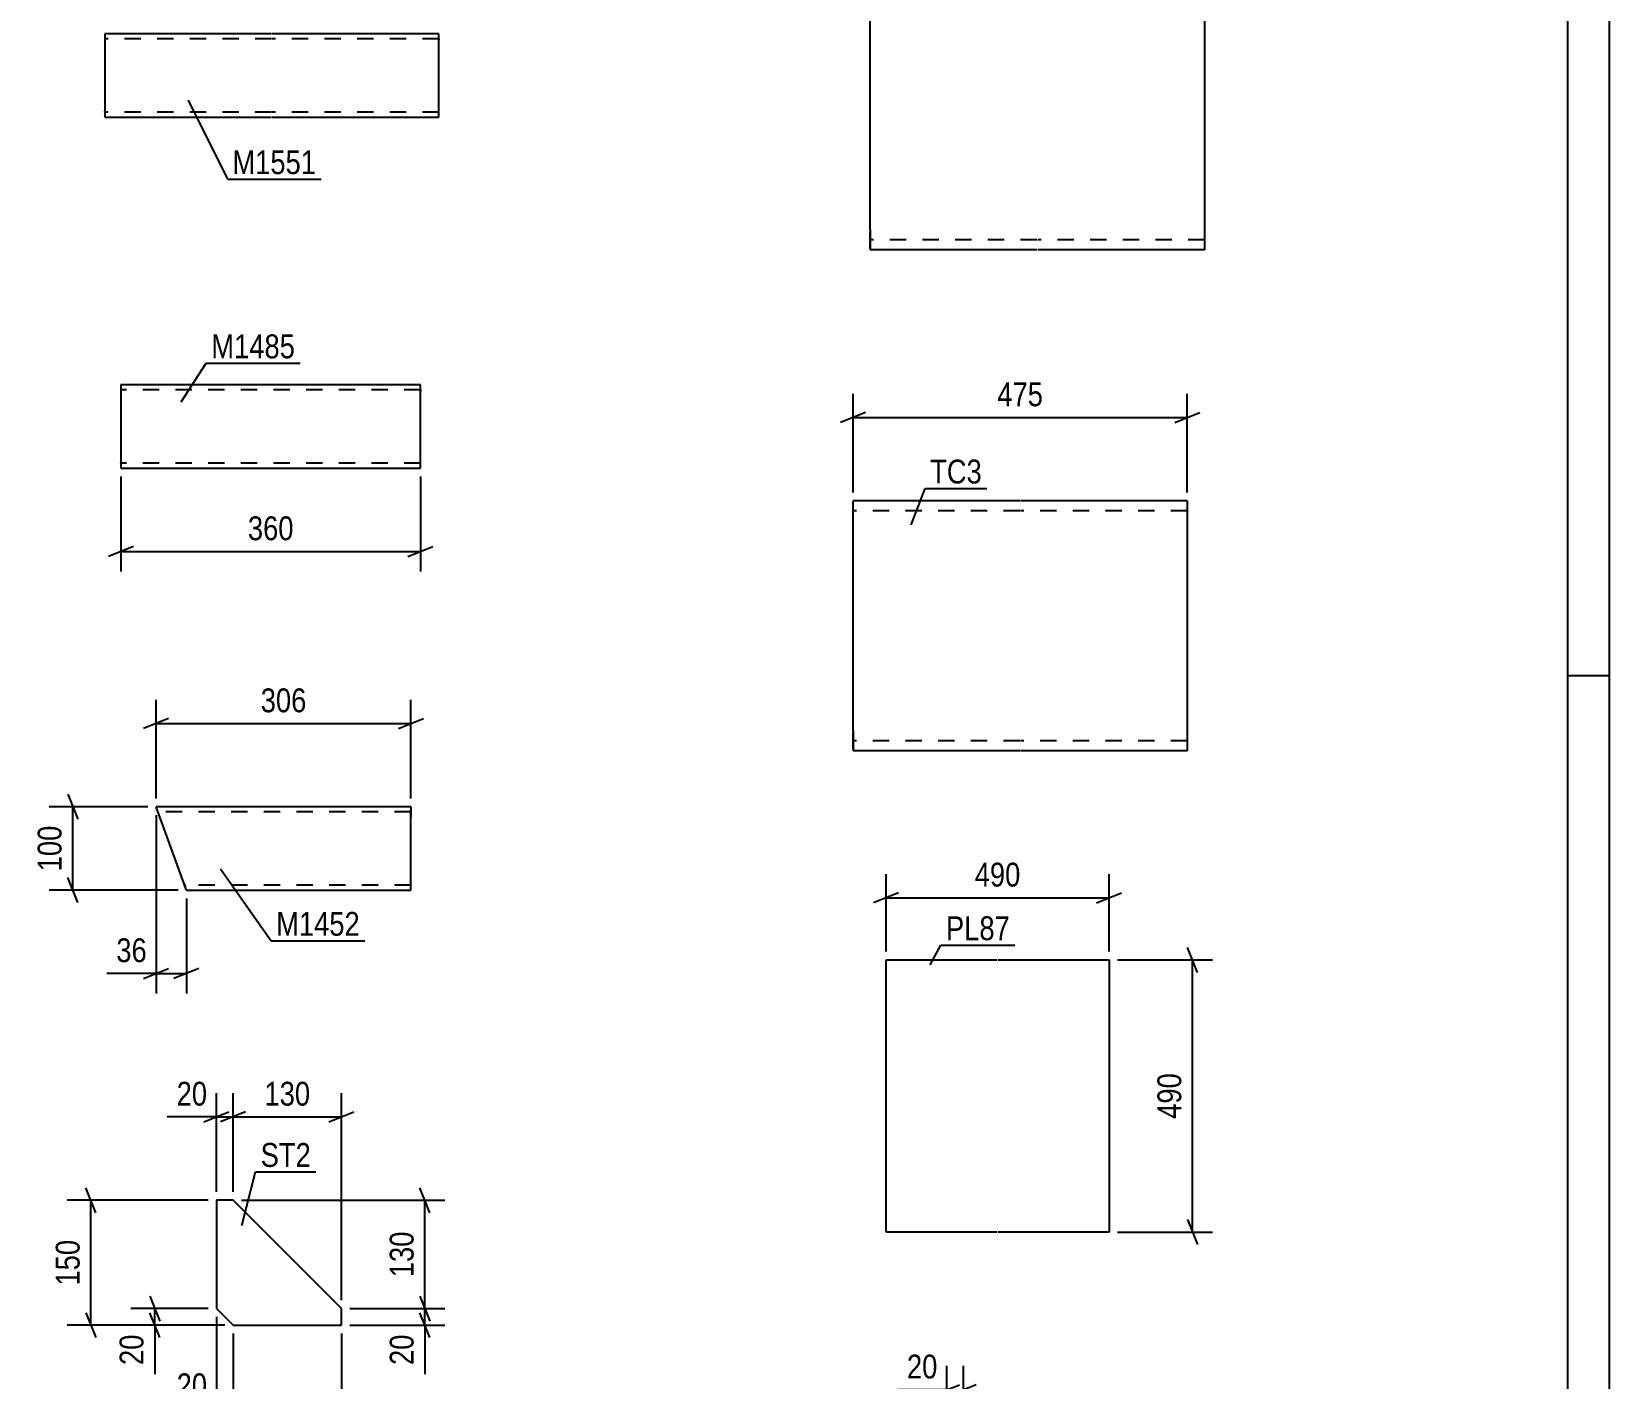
# Model space of a CAD drawing. Header units: millimetres. Extents: x 0 to 841, y 0 to 594.
# Drawn here: x 651.7 to 841, y 213.7 to 375.3 of the extents above; entities that cross this region are included whole.
import ezdxf

# ---------------------------------------------------------------- set-up
doc = ezdxf.new("R2010")
doc.units = ezdxf.units.MM
doc.linetypes.add('DXK_LINE_DOT2', pattern=[3.9198, 1.9599, -1.9599])
doc.styles.add('Arial Narrow', font='ARIALN.TTF', dxfattribs={"height": 0.2})

# ---------------------------------------------------------------- blocks, each defined once
blk = doc.blocks.new('Unknown-681621213-15216')
at = {"color": 5, "linetype": 'Continuous'}
for p, q in [((841, 0), (841, 594)), ((836, 5), (836, 589)), ((841, 298), (836, 298))]:
    blk.add_line(p, q, dxfattribs=at)
blk = doc.blocks.new('Part-681621213-30326 - 30325')
at = {"color": 2, "linetype": 'Continuous'}
for p, q in [((770.24, 319), (750.24, 319)), ((750.24, 291.4), (750.24, 319)), ((790.34, 319), (770.34, 319)), ((790.34, 319), (790.34, 289)), ((750.24, 291.4), (750.24, 289)), ((770.24, 289), (750.24, 289)), ((790.34, 289), (770.34, 289))]:
    blk.add_line(p, q, dxfattribs=at)
at = {"color": 7, "linetype": 'DXK_LINE_DOT2'}
for p, q in [((770.24, 317.8), (750.24, 317.8)), ((790.34, 317.8), (770.34, 317.8)), ((750.24, 289.18), (750.24, 291.4)), ((750.24, 290.2), (750.24, 290.29)), ((770.24, 290.2), (750.24, 290.2)), ((790.34, 290.2), (770.34, 290.2)), ((790.34, 290.2), (790.34, 290.29))]:
    blk.add_line(p, q, dxfattribs=at)
blk = doc.blocks.new('Part-681621213-30334 - 30333')
at = {"color": 2, "linetype": 'Continuous'}
for p, q in [((772.31, 379.11), (752.31, 379.11)), ((752.31, 351.51), (752.31, 379.11)), ((792.41, 379.11), (772.41, 379.11)), ((792.41, 379.11), (792.41, 349.11)), ((752.31, 351.51), (752.31, 349.11)), ((772.31, 349.11), (752.31, 349.11)), ((792.41, 349.11), (772.41, 349.11))]:
    blk.add_line(p, q, dxfattribs=at)
at = {"color": 7, "linetype": 'DXK_LINE_DOT2'}
for p, q in [((772.31, 377.91), (752.31, 377.91)), ((792.41, 377.91), (772.41, 377.91)), ((752.31, 349.29), (752.31, 351.51)), ((752.31, 350.31), (752.31, 350.4)), ((772.31, 350.31), (752.31, 350.31)), ((792.41, 350.31), (772.41, 350.31)), ((792.41, 350.31), (792.41, 350.4))]:
    blk.add_line(p, q, dxfattribs=at)
blk = doc.blocks.new('Part-681621213-30342 - 30341')
at = {"color": 2, "linetype": 'Continuous'}
for p, q in [((675.86, 235.05), (673.86, 235.05)), ((673.86, 235.05), (673.86, 222.05)), ((688.86, 222.05), (675.86, 235.05)), ((673.86, 222.05), (675.86, 220.05)), ((688.86, 220.05), (688.86, 222.05)), ((675.86, 220.05), (688.86, 220.05))]:
    blk.add_line(p, q, dxfattribs=at)
blk = doc.blocks.new('Part-681621213-30396 - 30395')
at = {"color": 2, "linetype": 'Continuous'}
for p, q in [((754.2, 231.23), (754.2, 263.9)), ((754.2, 263.9), (767.54, 263.9)), ((767.64, 263.9), (780.97, 263.9)), ((780.97, 263.9), (780.97, 231.23)), ((767.54, 231.23), (754.2, 231.23)), ((780.97, 231.23), (767.64, 231.23))]:
    blk.add_line(p, q, dxfattribs=at)
blk = doc.blocks.new('Part-681621213-43607 - 43606')
at = {"color": 2, "linetype": 'Continuous'}
for p, q in [((662.39, 332.92), (662.39, 323.01)), ((698.34, 332.92), (662.39, 332.92)), ((698.34, 324.12), (698.34, 332.92)), ((698.34, 322.92), (698.34, 324.12)), ((662.39, 323.01), (662.39, 322.92)), ((662.39, 322.92), (698.34, 322.92))]:
    blk.add_line(p, q, dxfattribs=at)
at = {"color": 7, "linetype": 'DXK_LINE_DOT2'}
for p, q in [((698.34, 332.32), (662.39, 332.32)), ((698.34, 332.32), (698.34, 332.27)), ((698.34, 332.27), (698.34, 332.32)), ((698.34, 332.18), (698.34, 332.27)), ((698.34, 332.27), (698.34, 332.18)), ((698.34, 323.56), (698.34, 323.89)), ((662.39, 323.52), (662.39, 323.56)), ((698.34, 323.52), (662.39, 323.52)), ((698.34, 323.52), (698.34, 323.56))]:
    blk.add_line(p, q, dxfattribs=at)
blk = doc.blocks.new('Part-681621213-43623 - 43622')
at = {"color": 2, "linetype": 'Continuous'}
for p, q in [((697.2, 282.27), (666.62, 282.27)), ((669.99, 273.01), (666.62, 282.27)), ((697.2, 282.27), (697.2, 282.18)), ((697.2, 282.18), (697.2, 281.07)), ((697.2, 273.47), (697.2, 281.07)), ((670.23, 272.36), (669.99, 273.01)), ((697.2, 272.27), (697.2, 273.47)), ((670.23, 272.36), (670.26, 272.27)), ((670.26, 272.27), (697.2, 272.27))]:
    blk.add_line(p, q, dxfattribs=at)
at = {"color": 7, "linetype": 'DXK_LINE_DOT2'}
for p, q in [((697.2, 281.67), (666.84, 281.67)), ((697.2, 281.07), (697.2, 281.92)), ((669.99, 273.01), (670.13, 272.62)), ((670.04, 272.87), (670.03, 272.91)), ((697.2, 272.87), (670.04, 272.87)), ((697.2, 272.87), (697.2, 273.24)), ((697.2, 272.91), (697.2, 272.87))]:
    blk.add_line(p, q, dxfattribs=at)
blk = doc.blocks.new('Part-681621213-43630 - 43629')
at = {"color": 2, "linetype": 'Continuous'}
for p, q in [((680.45, 375.07), (660.45, 375.07)), ((660.45, 375.07), (660.45, 365.16)), ((700.55, 375.07), (680.55, 375.07)), ((700.55, 366.27), (700.55, 375.07)), ((700.55, 365.07), (700.55, 366.27)), ((660.45, 365.16), (660.45, 365.07)), ((660.45, 365.07), (680.45, 365.07)), ((680.55, 365.07), (700.55, 365.07))]:
    blk.add_line(p, q, dxfattribs=at)
at = {"color": 7, "linetype": 'DXK_LINE_DOT2'}
for p, q in [((680.45, 374.47), (660.45, 374.47)), ((700.55, 374.47), (680.55, 374.47)), ((700.55, 374.42), (700.55, 374.47)), ((700.55, 374.47), (700.55, 374.42)), ((700.55, 374.33), (700.55, 374.42)), ((700.55, 374.42), (700.55, 374.33)), ((660.45, 365.67), (660.45, 365.72)), ((680.45, 365.67), (660.45, 365.67)), ((700.55, 365.67), (680.55, 365.67)), ((700.55, 365.72), (700.55, 366.04)), ((700.55, 365.67), (700.55, 365.72))]:
    blk.add_line(p, q, dxfattribs=at)
blk = doc.blocks.new('StraightDimension-681621213-30497 - 30325')
at = {"color": 7, "linetype": 'Continuous'}
for p, q in [((750.24, 320), (750.24, 331.85)), ((790.34, 320), (790.34, 331.85)), ((751.74, 329.6), (748.74, 328.4)), ((788.84, 328.4), (791.84, 329.6)), ((750.24, 329), (790.34, 329))]:
    blk.add_line(p, q, dxfattribs=at)
at = {"color": 0}
blk.add_wipeout([(773.63, 329.75), (773.63, 333.95), (766.95, 333.95), (766.95, 329.75)], dxfattribs=at)
at = {"color": 3, "style": 'Arial Narrow'}
blk.add_text('475', height=2.863, dxfattribs=at).set_placement((767.55, 330.35))
blk = doc.blocks.new('StraightDimension-681621213-30525 - 30341')
at = {"color": 7, "linetype": 'Continuous'}
for p, q in [((672.86, 235.05), (655.94, 235.05)), ((659.39, 233.55), (658.19, 236.55)), ((658.79, 220.05), (658.79, 235.05)), ((658.19, 221.55), (659.39, 218.55)), ((674.86, 220.05), (655.94, 220.05))]:
    blk.add_line(p, q, dxfattribs=at)
at = {"color": 0}
blk.add_wipeout([(658.04, 230.9), (653.84, 230.9), (653.84, 224.21), (658.04, 224.21)], dxfattribs=at)
at = {"color": 3, "style": 'Arial Narrow'}
blk.add_text('150', height=2.863, rotation=90.0002, dxfattribs=at).set_placement((657.44, 224.81))
blk = doc.blocks.new('StraightDimension-681621213-30517 - 30341')
at = {"color": 7, "linetype": 'Continuous'}
for p, q in [((665.85, 223.55), (667.05, 220.55)), ((672.86, 222.05), (663.6, 222.05)), ((667.05, 218.55), (665.85, 221.55)), ((666.45, 220.05), (666.45, 222.05)), ((674.86, 220.05), (663.6, 220.05))]:
    blk.add_line(p, q, dxfattribs=at)
at = {"color": 0}
blk.add_wipeout([(665.7, 219.53), (661.5, 219.53), (661.5, 214.67), (665.7, 214.67)], dxfattribs=at)
at = {"color": 7, "linetype": 'Continuous'}
blk.add_line((666.45, 220.05), (666.45, 214.15), dxfattribs=at)
blk.add_line((666.45, 220.05), (666.45, 214.15), dxfattribs=at)
at = {"color": 3, "style": 'Arial Narrow'}
blk.add_text('20', height=2.863, rotation=90.0002, dxfattribs=at).set_placement((665.1, 215.27))
blk = doc.blocks.new('StraightDimension-681621213-30509 - 30341')
at = {"color": 7, "linetype": 'Continuous'}
for p, q in [((673.86, 221.05), (673.86, 207.65)), ((675.86, 219.05), (675.86, 207.65)), ((672.36, 209.45), (675.36, 210.65)), ((677.36, 210.65), (674.36, 209.45)), ((673.86, 210.05), (675.86, 210.05))]:
    blk.add_line(p, q, dxfattribs=at)
at = {"color": 0}
blk.add_wipeout([(673.33, 210.8), (673.33, 215), (668.48, 215), (668.48, 210.8)], dxfattribs=at)
at = {"color": 7, "linetype": 'Continuous'}
blk.add_line((673.86, 210.05), (667.95, 210.05), dxfattribs=at)
blk.add_line((673.86, 210.05), (667.95, 210.05), dxfattribs=at)
at = {"color": 3, "style": 'Arial Narrow'}
blk.add_text('20', height=2.863, dxfattribs=at).set_placement((669.08, 211.4))
blk = doc.blocks.new('StraightDimension-681621213-31517 - 30341')
at = {"color": 7, "linetype": 'Continuous'}
for p, q in [((673.86, 236.05), (673.86, 247.9)), ((675.86, 236.05), (675.86, 247.9)), ((672.36, 244.45), (675.36, 245.65)), ((673.86, 245.05), (675.86, 245.05)), ((677.36, 245.65), (674.36, 244.45))]:
    blk.add_line(p, q, dxfattribs=at)
at = {"color": 0}
blk.add_wipeout([(673.33, 245.8), (673.33, 250), (668.48, 250), (668.48, 245.8)], dxfattribs=at)
at = {"color": 7, "linetype": 'Continuous'}
blk.add_line((673.86, 245.05), (667.95, 245.05), dxfattribs=at)
blk.add_line((673.86, 245.05), (667.95, 245.05), dxfattribs=at)
at = {"color": 3, "style": 'Arial Narrow'}
blk.add_text('20', height=2.863, dxfattribs=at).set_placement((669.08, 246.4))
blk = doc.blocks.new('StraightDimension-681621213-30521 - 30341')
at = {"color": 7, "linetype": 'Continuous'}
for p, q in [((673.86, 221.05), (673.86, 199.16)), ((688.86, 219.05), (688.86, 199.16)), ((675.36, 202.16), (672.36, 200.96)), ((673.86, 201.56), (688.86, 201.56)), ((687.36, 200.96), (690.36, 202.16))]:
    blk.add_line(p, q, dxfattribs=at)
at = {"color": 0}
blk.add_wipeout([(684.7, 202.31), (684.7, 206.51), (678.02, 206.51), (678.02, 202.31)], dxfattribs=at)
at = {"color": 3, "style": 'Arial Narrow'}
blk.add_text('150', height=2.863, dxfattribs=at).set_placement((678.62, 202.91))
blk = doc.blocks.new('StraightDimension-681621213-31516 - 30341')
at = {"color": 7, "linetype": 'Continuous'}
for p, q in [((675.86, 236.05), (675.86, 247.9)), ((688.86, 223.05), (688.86, 247.9)), ((677.36, 245.65), (674.36, 244.45)), ((675.86, 245.05), (688.86, 245.05)), ((687.36, 244.45), (690.36, 245.65))]:
    blk.add_line(p, q, dxfattribs=at)
at = {"color": 0}
blk.add_wipeout([(685.7, 245.8), (685.7, 250), (679.02, 250), (679.02, 245.8)], dxfattribs=at)
at = {"color": 3, "style": 'Arial Narrow'}
blk.add_text('130', height=2.863, dxfattribs=at).set_placement((679.62, 246.4))
blk = doc.blocks.new('StraightDimension-681621213-31546 - 30341')
at = {"color": 7, "linetype": 'Continuous'}
for p, q in [((676.86, 235.05), (701.26, 235.05)), ((699.46, 233.55), (698.26, 236.55)), ((698.86, 222.05), (698.86, 235.05)), ((698.26, 223.55), (699.46, 220.55)), ((689.86, 222.05), (701.26, 222.05))]:
    blk.add_line(p, q, dxfattribs=at)
at = {"color": 0}
blk.add_wipeout([(698.11, 231.9), (693.91, 231.9), (693.91, 225.21), (698.11, 225.21)], dxfattribs=at)
at = {"color": 3, "style": 'Arial Narrow'}
blk.add_text('130', height=2.863, rotation=90.0002, dxfattribs=at).set_placement((697.51, 225.81))
blk = doc.blocks.new('StraightDimension-681621213-31547 - 30341')
at = {"color": 7, "linetype": 'Continuous'}
for p, q in [((698.26, 223.55), (699.46, 220.55)), ((689.86, 222.05), (701.26, 222.05)), ((699.46, 218.55), (698.26, 221.55)), ((698.86, 220.05), (698.86, 222.05)), ((689.86, 220.05), (701.26, 220.05))]:
    blk.add_line(p, q, dxfattribs=at)
at = {"color": 0}
blk.add_wipeout([(698.11, 219.53), (693.91, 219.53), (693.91, 214.67), (698.11, 214.67)], dxfattribs=at)
at = {"color": 7, "linetype": 'Continuous'}
blk.add_line((698.86, 220.05), (698.86, 214.15), dxfattribs=at)
blk.add_line((698.86, 220.05), (698.86, 214.15), dxfattribs=at)
at = {"color": 3, "style": 'Arial Narrow'}
blk.add_text('20', height=2.863, rotation=90.0002, dxfattribs=at).set_placement((697.51, 215.27))
blk = doc.blocks.new('StraightDimension-681621213-30621 - 30395')
at = {"color": 7, "linetype": 'Continuous'}
for p, q in [((791.57, 262.4), (790.37, 265.4)), ((781.97, 263.9), (793.37, 263.9)), ((790.97, 231.23), (790.97, 263.9)), ((781.97, 231.23), (793.37, 231.23)), ((790.37, 232.73), (791.57, 229.73))]:
    blk.add_line(p, q, dxfattribs=at)
at = {"color": 0}
blk.add_wipeout([(790.22, 250.9), (786.02, 250.9), (786.02, 244.22), (790.22, 244.22)], dxfattribs=at)
at = {"color": 3, "style": 'Arial Narrow'}
blk.add_text('490', height=2.863, rotation=90.0002, dxfattribs=at).set_placement((789.62, 244.82))
blk = doc.blocks.new('StraightDimension-681621213-30625 - 30395')
at = {"color": 7, "linetype": 'Continuous'}
for p, q in [((754.2, 264.9), (754.2, 274.2)), ((780.97, 264.9), (780.97, 274.2)), ((755.7, 271.95), (752.7, 270.75)), ((754.2, 271.35), (780.97, 271.35)), ((779.47, 270.75), (782.47, 271.95))]:
    blk.add_line(p, q, dxfattribs=at)
at = {"color": 0}
blk.add_wipeout([(770.93, 272.1), (770.93, 276.3), (764.24, 276.3), (764.24, 272.1)], dxfattribs=at)
at = {"color": 3, "style": 'Arial Narrow'}
blk.add_text('490', height=2.863, dxfattribs=at).set_placement((764.84, 272.7))
blk = doc.blocks.new('StraightDimension-681621213-30693 - 30439')
at = {"color": 7, "linetype": 'Continuous'}
for p, q in [((761.5, 206.89), (761.5, 215.15)), ((763.5, 206.89), (763.5, 215.15)), ((760, 211.7), (763, 212.9)), ((761.5, 212.3), (763.5, 212.3)), ((765, 212.9), (762, 211.7))]:
    blk.add_line(p, q, dxfattribs=at)
at = {"color": 0}
blk.add_wipeout([(760.97, 213.05), (760.97, 217.25), (756.11, 217.25), (756.11, 213.05)], dxfattribs=at)
at = {"color": 7, "linetype": 'Continuous'}
blk.add_line((761.5, 212.3), (755.59, 212.3), dxfattribs=at)
blk.add_line((761.5, 212.3), (755.59, 212.3), dxfattribs=at)
at = {"color": 3, "style": 'Arial Narrow'}
blk.add_text('20', height=2.863, dxfattribs=at).set_placement((756.71, 213.65))
blk = doc.blocks.new('StraightDimension-681621213-43701 - 43606')
at = {"color": 7, "linetype": 'Continuous'}
for p, q in [((662.39, 321.92), (662.39, 310.52)), ((698.34, 321.92), (698.34, 310.52)), ((663.89, 313.52), (660.89, 312.32)), ((662.39, 312.92), (698.34, 312.92)), ((696.84, 312.32), (699.84, 313.52))]:
    blk.add_line(p, q, dxfattribs=at)
at = {"color": 0}
blk.add_wipeout([(683.71, 313.67), (683.71, 317.87), (677.03, 317.87), (677.03, 313.67)], dxfattribs=at)
at = {"color": 3, "style": 'Arial Narrow'}
blk.add_text('360', height=2.863, dxfattribs=at).set_placement((677.63, 314.27))
blk = doc.blocks.new('StraightDimension-681621213-43745 - 43622')
at = {"color": 7, "linetype": 'Continuous'}
for p, q in [((665.62, 282.27), (653.77, 282.27)), ((656.02, 283.77), (657.22, 280.77)), ((656.62, 272.27), (656.62, 282.27)), ((657.22, 270.77), (656.02, 273.77)), ((669.26, 272.27), (653.77, 272.27))]:
    blk.add_line(p, q, dxfattribs=at)
at = {"color": 0}
blk.add_wipeout([(655.87, 280.61), (651.67, 280.61), (651.67, 273.93), (655.87, 273.93)], dxfattribs=at)
at = {"color": 3, "style": 'Arial Narrow'}
blk.add_text('100', height=2.863, rotation=90.0002, dxfattribs=at).set_placement((655.27, 274.53))
blk = doc.blocks.new('StraightDimension-681621213-43751 - 43622')
at = {"color": 7, "linetype": 'Continuous'}
for p, q in [((666.62, 283.27), (666.62, 295.12)), ((697.2, 283.27), (697.2, 295.12)), ((668.12, 292.87), (665.12, 291.67)), ((666.62, 292.27), (697.2, 292.27)), ((695.7, 291.67), (698.7, 292.87))]:
    blk.add_line(p, q, dxfattribs=at)
at = {"color": 0}
blk.add_wipeout([(685.25, 293.02), (685.25, 297.22), (678.57, 297.22), (678.57, 293.02)], dxfattribs=at)
at = {"color": 3, "style": 'Arial Narrow'}
blk.add_text('306', height=2.863, dxfattribs=at).set_placement((679.17, 293.62))
blk = doc.blocks.new('StraightDimension-681621213-43741 - 43622')
at = {"color": 7, "linetype": 'Continuous'}
for p, q in [((666.62, 281.27), (666.62, 259.87)), ((670.26, 271.27), (670.26, 259.87)), ((665.12, 261.67), (668.12, 262.87)), ((666.62, 262.27), (670.26, 262.27)), ((671.76, 262.87), (668.76, 261.67))]:
    blk.add_line(p, q, dxfattribs=at)
at = {"color": 0}
blk.add_wipeout([(666.1, 263.02), (666.1, 267.22), (661.24, 267.22), (661.24, 263.02)], dxfattribs=at)
at = {"color": 7, "linetype": 'Continuous'}
blk.add_line((666.62, 262.27), (660.72, 262.27), dxfattribs=at)
blk.add_line((666.62, 262.27), (660.72, 262.27), dxfattribs=at)
at = {"color": 3, "style": 'Arial Narrow'}
blk.add_text('36', height=2.863, dxfattribs=at).set_placement((661.84, 263.62))
blk = doc.blocks.new('Mark-681621213-30796 - 30325')
at = {"color": 0}
blk.add_wipeout([(765.7, 321.08), (765.7, 324.08), (759.49, 324.08), (759.49, 321.08)], dxfattribs=at)
blk.add_wipeout([(765.7, 321.08), (765.7, 324.08), (759.49, 324.08), (759.49, 321.08)], dxfattribs=at)
at = {"color": 30, "linetype": 'Continuous'}
for p, q in [((757.23, 316.11), (758.89, 320.48)), ((758.89, 320.48), (766.3, 320.48))]:
    blk.add_line(p, q, dxfattribs=at)
at = {"color": 3, "style": 'Arial Narrow'}
blk.add_text('TC3', height=2.863, dxfattribs=at).set_placement((759.49, 321.08))
blk = doc.blocks.new('Mark-681621213-30802 - 30341')
at = {"color": 0}
blk.add_wipeout([(685.19, 239.05), (685.19, 242.05), (679.16, 242.05), (679.16, 239.05)], dxfattribs=at)
blk.add_wipeout([(685.19, 239.05), (685.19, 242.05), (679.16, 242.05), (679.16, 239.05)], dxfattribs=at)
at = {"color": 30, "linetype": 'Continuous'}
for p, q in [((676.89, 232.03), (678.56, 238.45)), ((678.56, 238.45), (685.79, 238.45))]:
    blk.add_line(p, q, dxfattribs=at)
at = {"color": 3, "style": 'Arial Narrow'}
blk.add_text('ST2', height=2.863, dxfattribs=at).set_placement((679.16, 239.05))
blk = doc.blocks.new('Mark-681621213-30816 - 30395')
at = {"color": 0}
blk.add_wipeout([(769.07, 266.26), (769.07, 269.26), (761.39, 269.26), (761.39, 266.26)], dxfattribs=at)
blk.add_wipeout([(769.07, 266.26), (769.07, 269.26), (761.39, 269.26), (761.39, 266.26)], dxfattribs=at)
at = {"color": 30, "linetype": 'Continuous'}
for p, q in [((759.51, 263.3), (760.79, 265.66)), ((760.79, 265.66), (769.67, 265.66))]:
    blk.add_line(p, q, dxfattribs=at)
at = {"color": 3, "style": 'Arial Narrow'}
blk.add_text('PL87', height=2.863, dxfattribs=at).set_placement((761.39, 266.26))
blk = doc.blocks.new('Mark-681621213-43781 - 43606')
at = {"color": 0}
blk.add_wipeout([(683.3, 336.11), (683.3, 339.11), (673.24, 339.11), (673.24, 336.11)], dxfattribs=at)
blk.add_wipeout([(683.3, 336.11), (683.3, 339.11), (673.24, 339.11), (673.24, 336.11)], dxfattribs=at)
at = {"color": 30, "linetype": 'Continuous'}
for p, q in [((669.61, 330.89), (672.64, 335.51)), ((672.64, 335.51), (683.9, 335.51))]:
    blk.add_line(p, q, dxfattribs=at)
at = {"color": 3, "style": 'Arial Narrow'}
blk.add_text('M1485', height=2.863, dxfattribs=at).set_placement((673.24, 336.11))
blk = doc.blocks.new('Mark-681621213-43789 - 43622')
at = {"color": 0}
blk.add_wipeout([(691.08, 266.79), (691.08, 269.79), (681.02, 269.79), (681.02, 266.79)], dxfattribs=at)
blk.add_wipeout([(691.08, 266.79), (691.08, 269.79), (681.02, 269.79), (681.02, 266.79)], dxfattribs=at)
at = {"color": 30, "linetype": 'Continuous'}
for p, q in [((674.36, 274.82), (680.42, 266.19)), ((680.42, 266.19), (691.68, 266.19))]:
    blk.add_line(p, q, dxfattribs=at)
at = {"color": 3, "style": 'Arial Narrow'}
blk.add_text('M1452', height=2.863, dxfattribs=at).set_placement((681.02, 266.79))
blk = doc.blocks.new('Mark-681621213-43792 - 43629')
at = {"color": 0}
blk.add_wipeout([(685.82, 358.21), (685.82, 361.21), (675.77, 361.21), (675.77, 358.21)], dxfattribs=at)
blk.add_wipeout([(685.82, 358.21), (685.82, 361.21), (675.77, 361.21), (675.77, 358.21)], dxfattribs=at)
at = {"color": 30, "linetype": 'Continuous'}
for p, q in [((670.47, 367.1), (675.17, 357.61)), ((675.17, 357.61), (686.42, 357.61))]:
    blk.add_line(p, q, dxfattribs=at)
at = {"color": 3, "style": 'Arial Narrow'}
blk.add_text('M1551', height=2.863, dxfattribs=at).set_placement((675.77, 358.21))

msp = doc.modelspace()

# ---------------------------------------------------------------- block references
for name in ['Unknown-681621213-15216', 'Part-681621213-30334 - 30333', 'Part-681621213-43630 - 43629', 'Part-681621213-43607 - 43606', 'Part-681621213-30326 - 30325', 'Part-681621213-43623 - 43622', 'Part-681621213-30396 - 30395', 'Part-681621213-30342 - 30341']:
    msp.add_blockref(name, (0, 0))

# ---------------------------------------------------------------- next in the draw order: block references
for name in ['Mark-681621213-43792 - 43629', 'Mark-681621213-43781 - 43606', 'StraightDimension-681621213-30497 - 30325', 'StraightDimension-681621213-43701 - 43606', 'StraightDimension-681621213-43745 - 43622', 'Mark-681621213-43789 - 43622', 'StraightDimension-681621213-30621 - 30395', 'StraightDimension-681621213-30525 - 30341', 'StraightDimension-681621213-30693 - 30439']:
    msp.add_blockref(name, (0, 0))

# ---------------------------------------------------------------- next in the draw order: block references
for name in ['Mark-681621213-30796 - 30325', 'StraightDimension-681621213-43751 - 43622', 'StraightDimension-681621213-43741 - 43622', 'StraightDimension-681621213-30625 - 30395', 'StraightDimension-681621213-31517 - 30341', 'StraightDimension-681621213-30517 - 30341']:
    msp.add_blockref(name, (0, 0))

# ---------------------------------------------------------------- next in the draw order: block references
for name in ['Mark-681621213-30816 - 30395', 'StraightDimension-681621213-31516 - 30341', 'StraightDimension-681621213-30509 - 30341']:
    msp.add_blockref(name, (0, 0))

# ---------------------------------------------------------------- next in the draw order: block references
msp.add_blockref('StraightDimension-681621213-30521 - 30341', (0, 0))

# ---------------------------------------------------------------- next in the draw order: block references
msp.add_blockref('StraightDimension-681621213-31546 - 30341', (0, 0))

# ---------------------------------------------------------------- next in the draw order: block references
for name in ['Mark-681621213-30802 - 30341', 'StraightDimension-681621213-31547 - 30341']:
    msp.add_blockref(name, (0, 0))

doc.saveas('drawing.dxf')
